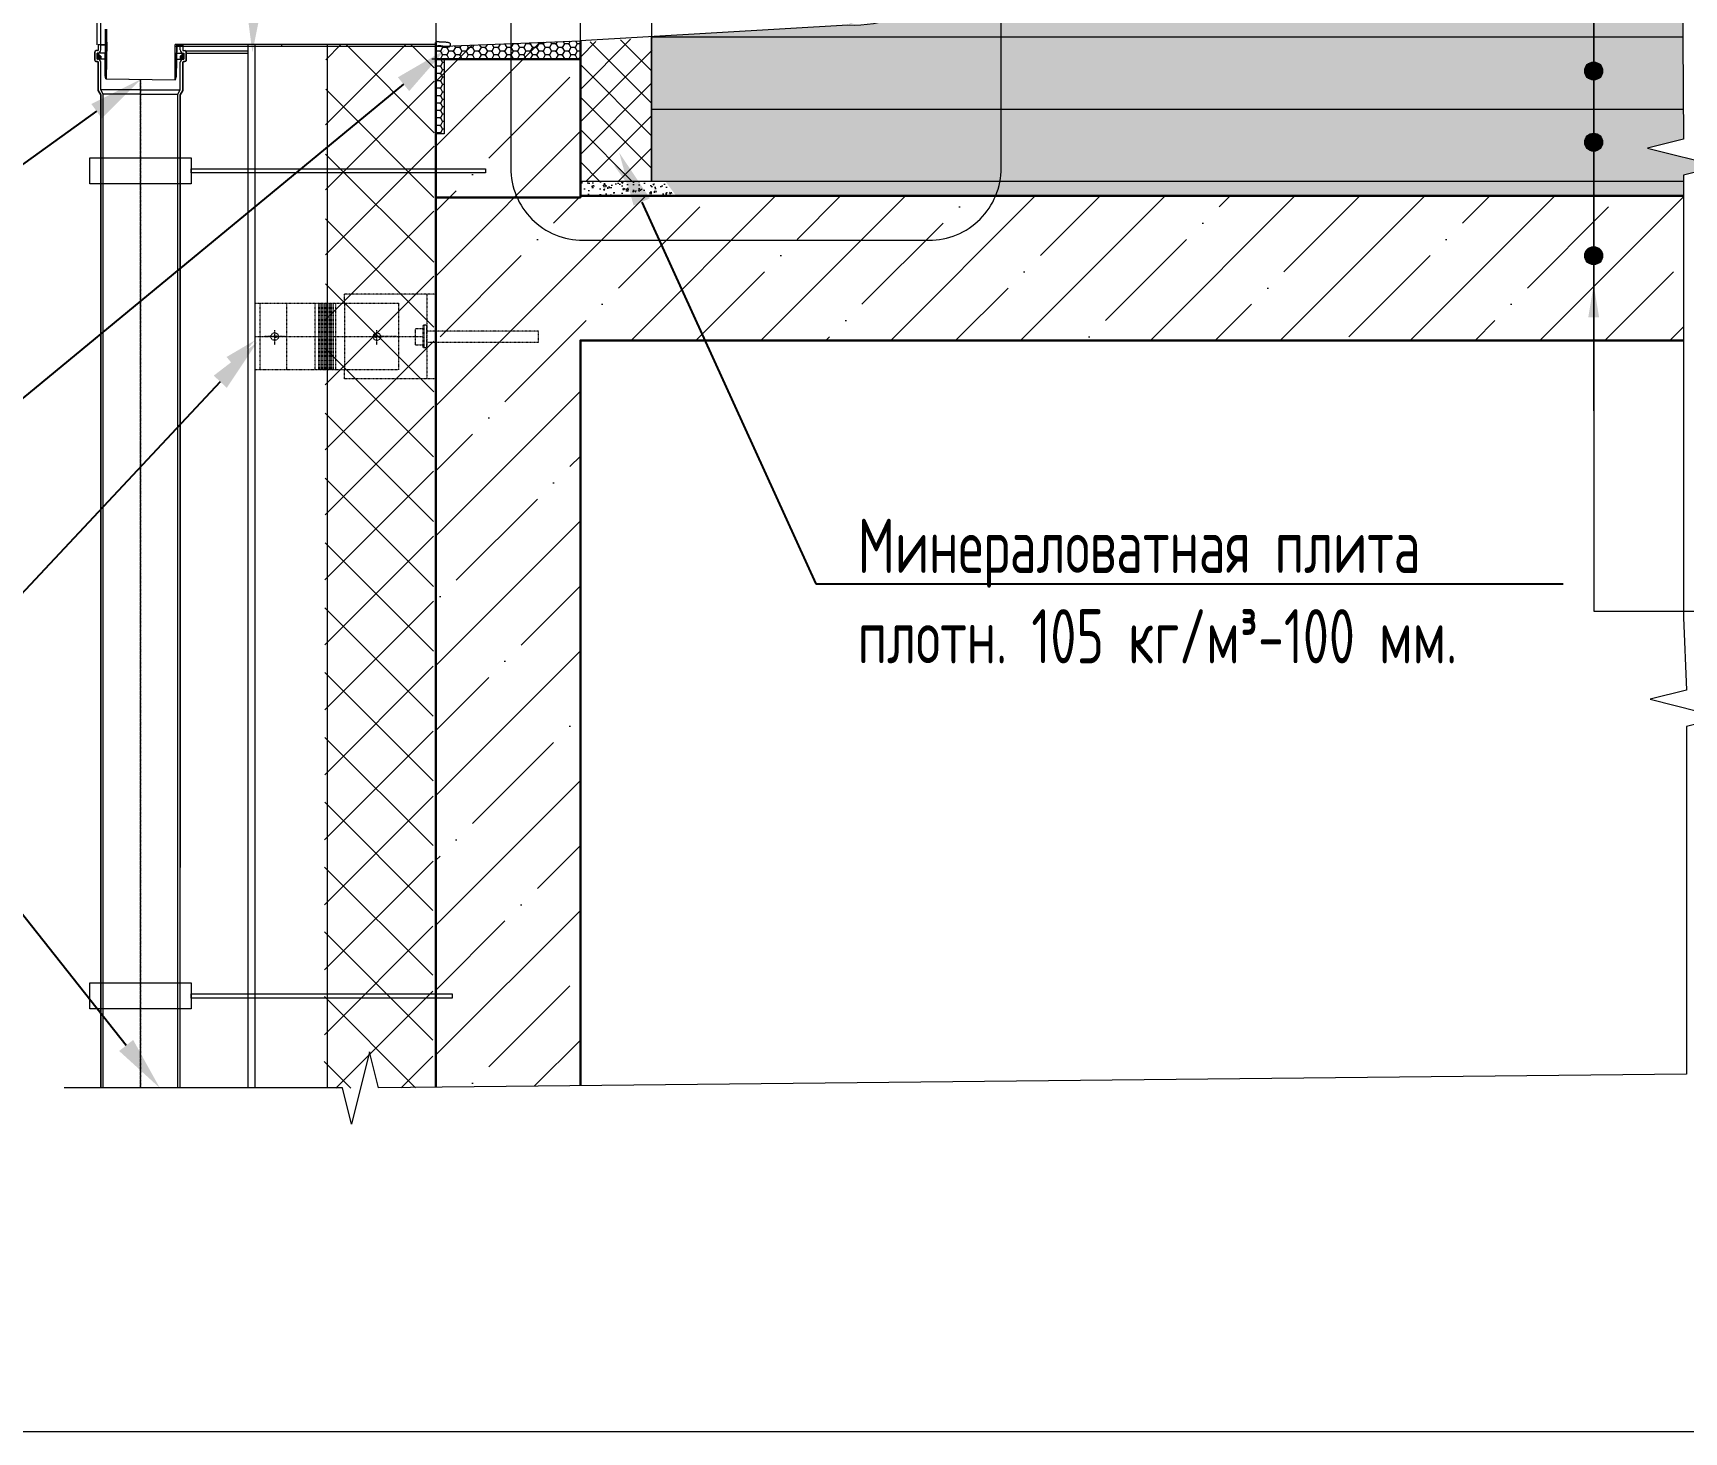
# Model space of a CAD drawing. Header units: millimetres. Extents: x -360149 to 682031, y -35655 to 209517.
# Drawn here: x 601231 to 603515, y 121304 to 123239 of the extents above; entities that cross this region are included whole.
import ezdxf
from ezdxf import colors
from ezdxf.entities.mleader import LeaderData, LeaderLine
from ezdxf.math import Vec2, Vec3

# ---------------------------------------------------------------- set-up
doc = ezdxf.new("R2010")
doc.units = ezdxf.units.MM
doc.header["$MEASUREMENT"] = 0
for name, pattern in [('gost5', [0.137795, 0.098425, -0.03937, 0, 0]), ('IMPORT-ACAD_ISO10W100', [9, 6, -1.5, 0, -1.5]), ('Металлические изделия на кровле (для 1.3)$0$ШТРИХОВАЯ2', [0.1875, 0.125, -0.0625])]:
    doc.linetypes.add(name, pattern=pattern)
doc.layers.get('0').update_dxf_attribs({"color": 250, "lineweight": 9})
for name, color, linetype, lineweight in [('_0', 250, 'Continuous', 9), ('_Выноска', 7, 'Continuous', 15), ('АР_Навесной фасад', 147, 'Continuous', 5), ('АР_Тонкие', 250, 'Continuous', 5)]:
    doc.layers.add(name, color=color, linetype=linetype, lineweight=lineweight)
for name, color, linetype in [('Разрез 1-1_2_0', 7, 'Continuous'), ('Разрез 1-1_2_101-АР-Выносные надписи', 7, 'Continuous'), ('Разрез 1-1_2_101-АР-Линии тонкие', 7, 'Continuous'), ('Разрез 1-1_2_101-АР-Размеры внутренние', 7, 'Continuous'), ('Разрез 1-1_2_101-АР-Утеплитель', 7, 'Continuous'), ('Разрез 1-1_2__кровля2', 7, 'Continuous'), ('Разрез 1-1_2_A-_DETA----_E', 7, 'Continuous'), ('Разрез 1-1_2_Defpoints', 7, 'Continuous'), ('Разрез 1-1_2_А-Бетон (Штриховка)', 7, 'Continuous'), ('Разрез 1-1_2_А-линии тонкие', 7, 'Continuous'), ('Разрез 1-1_2_А-ШТРИХОВКА', 7, 'Continuous'), ('Разрез 1-1_2_вспомогательный', 7, 'Continuous'), ('Разрез 1-1_2_Кронштейны', 7, 'Continuous'), ('Разрез 1-1_2_Основной', 7, 'Continuous'), ('Разрез 1-1_2_Разрез', 7, 'Continuous'), ('Разрез 1-1_2_Резинки', 7, 'Continuous')]:
    doc.layers.add(name, color=color, linetype=linetype)
doc.styles.add('Архитект', font='isocpeur.ttf', dxfattribs={"width": 0.8, "oblique": 8})
pattern_1 = [(50, (1116592.836, 116503.126), (-21.5178062, 1.8825632), [2.2499929, -24.7499217]), (355, (1116592.836, 116503.126), (-4.1625957, 22.5656977), [1.7999943, -19.8000063]), (100.4514447, (1116594.63, 116502.97), (17.3552105, 20.6831336), [1.9121997, -21.0342143]), (46.1842, (1116592.836, 116509.126), (-32.0171082, 4.9656136), [3.3749893, -37.1248825]), (96.6355576, (1116595.504, 116508.713), (28.0397696, 29.2234655), [2.8683007, -31.55135]), (351.184151, (1116592.836, 116509.126), (28.0397696, 29.2234655), [2.6999876, -29.6998743]), (21, (1116595.836, 116507.626), (-17.9071549, 12.0785285), [2.2499929, -24.7499217]), (326, (1116595.836, 116507.626), (7.2994291, 21.7544153), [1.7999943, -19.7999373]), (71.451445, (1116597.328, 116506.62), (25.2065839, 9.675887), [1.9121997, -21.034178]), (37.5, (1116592.836, 116503.1264), (0.3647945, 9.98678401), [0, -19.5599381, 0, -20.0999364, 0, -19.8749371]), (7.5, (1116592.836, 116503.126), (7.89206115, 11.8323139), [0, -11.45996373, 0, -19.10993952, 0, -7.57497603]), (327.5, (1116586.146, 116503.1264), (-16.01458654, 0.67662116), [0, -7.49997626, 0, -23.39992594, 0, -31.04990173]), (317.5, (1116583.146, 116503.126), (17.49551723, 3.00311936), [0, -9.74996914, 0, -15.5399508, 0, -22.0499302])]
pattern_2 = [(0, (658909.591, -128624.799), (23.8125, 13.7481532), [15.875, -31.75]), (120, (658909.591, -128624.799), (-23.81249995, 13.7481533), [15.875, -31.75]), (60, (658909.591, -128624.799), (5e-08, 27.49630654), [0, -31.75, 15.875, 0, 0, 0])]

msp = doc.modelspace()

# ---------------------------------------------------------------- hatches: boundary and pattern name
at = {"layer": '_Выноска'}
h = msp.add_hatch(color=256, dxfattribs=at)
edge = h.paths.add_edge_path()
edge.add_arc((603389.93, 123186.5), 12.42, 0, 360)
h = msp.add_hatch(color=256, dxfattribs=at)
edge = h.paths.add_edge_path()
edge.add_arc((603389.93, 123186.5), 12.42, 0, 360)
h = msp.add_hatch(color=256, dxfattribs=at)
edge = h.paths.add_edge_path()
edge.add_arc((603389.93, 123088), 12.42, 0, 360)
h = msp.add_hatch(color=256, dxfattribs=at)
edge = h.paths.add_edge_path()
edge.add_arc((603389.93, 123088), 12.42, 0, 360)
h = msp.add_hatch(color=256, dxfattribs=at)
edge = h.paths.add_edge_path()
edge.add_arc((603389.93, 122931), 12.42, 0, 360)
h = msp.add_hatch(color=256, dxfattribs=at)
edge = h.paths.add_edge_path()
edge.add_arc((603389.93, 122931), 12.42, 0, 360)
at = {"layer": 'Разрез 1-1_2_101-АР-Выносные надписи', "linetype": 'Continuous', "lineweight": 0, "ltscale": 0.05, "true_color": 0x000000}
for points in [[(602060.9, 123019.5), (602071.51, 123030.11), (602034.38, 123056.62)], [(603382.43, 122845.66), (603397.43, 122845.66), (603389.93, 122890.66)], [(601498.84, 122790.87), (601508.45, 122779.36), (601538.19, 122813.94)]]:
    msp.add_hatch(color=18, dxfattribs=at).paths.add_polyline_path(points)
at = {"layer": 'Разрез 1-1_2_101-АР-Утеплитель', "linetype": 'Continuous', "lineweight": 0, "ltscale": 0.05, "true_color": 0x000000}
h = msp.add_hatch(dxfattribs=at)
h.set_pattern_fill('ANSI37_0002', color=18, scale=20, style=0, pattern_type=2)
h.set_pattern_definition([(45, (658909.59, -128624.8), (-44.90128, 44.90128), []), (135, (658909.59, -128624.8), (44.90128, 44.90128), [])])
h.paths.add_polyline_path([(601747.91, 123222.97), (601636.02, 123222.97), (601633.98, 121779.08), (601783.99, 121779.92), (601786.03, 123225.5)])
h.paths.add_polyline_path([(601636.15, 123314.55), (601784.19, 123314.55), (601784.34, 123313.45), (601784.78, 123312.34), (601785.52, 123311.36), (601786.15, 123310.91), (601788.19, 124762.23), (601638.19, 124762.23)])
h = msp.add_hatch(dxfattribs=at)
h.set_pattern_fill('ANSI37_0002', color=18, scale=20, style=0, pattern_type=2)
h.set_pattern_definition([(45, (656964.583, -133791.93), (-22.4506403, 22.4506403), []), (135, (656964.583, -133791.93), (22.4506403, 22.4506403), [])])
edge = h.paths.add_edge_path()
edge.add_line((601988, 123324.55), (602070.73, 123328.67))
edge.add_line((602070.73, 123328.67), (602086.56, 123329.51))
edge.add_line((602086.56, 123329.51), (602086.56, 123633.68))
edge.add_line((602086.56, 123633.68), (601988.19, 123633.68))
edge.add_line((601988.19, 123633.68), (601988.19, 123324.27))
edge = h.paths.add_edge_path()
edge.add_line((601988.19, 123238.9), (601988.19, 123033.68))
edge.add_line((601988.19, 123033.68), (602086.56, 123033.68))
edge.add_line((602086.56, 123033.68), (602087.41, 123232.25))
edge.add_line((602087.41, 123232.25), (601988.19, 123225.88))
h = msp.add_hatch(dxfattribs=at)
h.set_pattern_fill('HONEY_0002', color=18, scale=20, style=0, pattern_type=2)
h.set_pattern_definition(pattern_2)
h.paths.add_polyline_path([(602086.56, 123133.68), (603513.8, 123133.68), (603512.59, 123233.68), (602086.56, 123233.68)])
h = msp.add_hatch(dxfattribs=at)
h.set_pattern_fill('HONEY_0002', color=18, scale=20, style=0, pattern_type=2)
h.set_pattern_definition(pattern_2)
h.paths.add_polyline_path([(602086.56, 123033.68), (603514.29, 123033.68), (603514.29, 123042.23), (603564.29, 123054.73), (603464.29, 123079.73), (603514.29, 123092.23), (603513.8, 123133.68), (602086.56, 123133.68)])
h = msp.add_hatch(dxfattribs=at)
h.set_pattern_fill('AR_CONC_0002', color=18, scale=20, style=0, pattern_type=2)
h.set_pattern_definition(pattern_1)
h.paths.add_polyline_path([(601988.19, 123033.68), (601988.19, 123013.68), (602120.9, 123013.68), (602105.87, 123033.68)])
h = msp.add_hatch(dxfattribs=at)
h.set_pattern_fill('AR_CONC_0002', color=18, scale=20, style=0, pattern_type=2)
h.set_pattern_definition(pattern_1)
h.paths.add_polyline_path([(602120.9, 123013.68), (603514.29, 123013.68), (603514.29, 123033.68), (602105.87, 123033.68)])
at = {"layer": 'Разрез 1-1_2__кровля2', "linetype": 'Continuous', "lineweight": 0, "ltscale": 0.05, "true_color": 0x000000}
h = msp.add_hatch(dxfattribs=at)
h.set_pattern_fill('HONEY_0002', color=18, scale=20, style=0, pattern_type=2)
h.set_pattern_definition([(180, (601475.198, 114125.4753), (8.8734045, 5.1230624), [5.915603, -11.831206]), (300, (601475.198, 114125.4753), (-8.8734045, 5.1230625), [5.915603, -11.831206]), (240, (601475.198, 114125.4753), (2e-08, 10.246125), [0, -11.831206, 5.915603, 0, 0, 0])])
edge = h.paths.add_edge_path()
edge.add_line((601788.19, 123099.7), (601799.67, 123099.7))
edge.add_line((601799.67, 123099.7), (601799.45, 123203.36))
edge.add_line((601799.45, 123203.36), (601988.19, 123202.79))
edge.add_line((601988.19, 123202.79), (601988.05, 123228.45))
edge.add_line((601988.05, 123228.45), (601796.97, 123220.27))
edge.add_arc((601795.25, 123213.23), 7.24, 76.22941, 197.1853)
edge.add_line((601788.33, 123211.09), (601788.19, 123099.7))
at = {"layer": 'Разрез 1-1_2_А-Бетон (Штриховка)', "linetype": 'Continuous', "lineweight": 0, "ltscale": 0.05, "true_color": 0x000000}
h = msp.add_hatch(dxfattribs=at)
h.set_pattern_fill('ANSI35_0002', color=18, scale=20, style=0, pattern_type=2)
h.set_pattern_definition([(45, (947174.64, -467812.71), (-89.802561, 89.802561), []), (45, (947264.44, -467812.71), (-89.802561, 89.802561), [158.75, -31.75, 0, -31.75])])
h.paths.add_polyline_path([(601787.94, 123314.54), (601988.19, 123324.27), (601988.19, 124762.23), (601788.19, 124762.23)])
h.paths.add_polyline_path([(601910.08, 123225.26), (601788.21, 123220.54), (601788.22, 121780.33), (601988.19, 121782.44), (601988.19, 122813.68), (603514.29, 122813.68), (603514.29, 123013.68), (601988.19, 123013.68), (601988.05, 123228.45)])
at = {"layer": 'Разрез 1-1_2_А-ШТРИХОВКА', "linetype": 'Continuous', "lineweight": 0, "ltscale": 2, "true_color": 0x000000}
h = msp.add_hatch(dxfattribs=at)
h.set_pattern_fill('GRAVEL', color=18, scale=100, style=0)
h.set_pattern_definition([(228.01279, (593877.605, 120409.879), (-800, -900), [13.4536, -1331.9088]), (184.96974, (593868.6053, 120399.879), (1200, 100), [23.0868, -2285.5925]), (132.51045, (593845.605, 120397.879), (1000, -1100), [16.2788, -1611.6033]), (267.27369, (593806.6053, 120372.879), (100, 2000), [21.0238, -2081.3558]), (292.833654, (593805.6053, 120351.879), (-500, 1200), [20.6155, -2040.9373]), (357.27369, (593813.6053, 120332.879), (-2000, 100), [21.0238, -2081.3558]), (37.69424, (593834.6053, 120331.879), (-1300, -1000), [27.8029, -2752.48485]), (72.25533, (593856.6053, 120348.879), (700, 2200), [26.2488, -2598.63215]), (121.429566, (593864.6053, 120373.879), (-800, 1300), [21.095, -2088.4073]), (175.23636, (593853.605, 120391.879), (1100, -100), [24.0832, -1180.0763]), (222.397438, (593829.6053, 120393.879), (-1200, -1100), [31.1448, -3083.3375]), (138.81407, (593905.605, 120371.879), (-700, 600), [10.6301, -1052.3845]), (171.469234, (593897.6053, 120378.879), (1300, -200), [20.2237, -2002.15114]), (225, (593877.605, 120381.88), (-1e-14, -100), [14.1421, -127.2793]), (203.19859, (593870.605, 120393.879), (500, 200), [7.6158, -753.9615]), (291.8014, (593863.605, 120390.879), (-100, 300), [10.7703, -527.7462]), (30.96376, (593867.605, 120380.879), (300, 200), [17.4929, -565.6023]), (161.56505, (593882.605, 120389.88), (200, -100), [12.6491, -303.5787]), (16.38954, (593805.6053, 120390.879), (1000, 300), [17.72, -1754.2845]), (70.346176, (593822.605, 120395.879), (-400, -1100), [14.8661, -1471.7408]), (293.19859, (593882.605, 120409.879), (-200, 500), [15.2315, -746.3458]), (343.61046, (593888.6053, 120395.879), (-1000, 300), [17.72, -1754.2845]), (339.44395, (593805.605, 120328.879), (-500, 200), [17.088, -837.3124]), (294.77514, (593821.605, 120322.879), (-500, 1100), [14.3178, -1417.4643]), (66.80141, (593883.605, 120309.879), (200, 500), [15.2315, -746.3458]), (17.354025, (593889.6053, 120323.879), (-1300, -400), [16.7631, -1659.5424]), (69.44395, (593834.605, 120309.879), (-200, -500), [8.544, -845.8564]), (101.30993, (593877.605, 120309.879), (-100, 400), [5.099, -504.80295]), (165.96376, (593876.605, 120314.88), (300, -100), [20.6155, -391.6951]), (186.009006, (593856.6053, 120319.879), (1000, 100), [19.105, -1891.3923]), (303.69007, (593867.605, 120371.88), (-100, 200), [14.4222, -346.1329]), (353.157227, (593875.6053, 120359.879), (1700, -200), [25.1794, -2492.7563]), (60.9454, (593900.605, 120356.879), (-400, -700), [10.2956, -1019.2674]), (90, (593905.61, 120365.88), (-100, 100), [6, -94]), (120.25644, (593854.605, 120322.879), (400, -700), [13.8924, -1375.352]), (48.01279, (593847.605, 120334.879), (800, 900), [26.9072, -1318.4552]), (0, (593865.61, 120354.88), (100, 100), [26, -74]), (325.30485, (593891.605, 120354.879), (1000, -700), [15.8114, -1565.3274]), (254.0546, (593904.605, 120345.879), (-100, -400), [14.5602, -713.4508]), (207.645975, (593900.6053, 120331.879), (-1900, -1000), [23.7065, -2346.9474]), (175.42608, (593879.6053, 120320.879), (-1300, 100), [25.0799, -2482.90734])])
edge = h.paths.add_edge_path(flags=17)
edge.add_line((602438.06, 123406.74), (602438.05, 123453.68))
edge.add_line((602438.05, 123453.68), (602086.56, 123453.68))
edge.add_line((602086.56, 123453.68), (602086.56, 123329.51))
edge.add_line((602086.56, 123329.51), (602368.76, 123344.5))
edge.add_arc((602353.23, 123431.49), 88.36, 280.11657, 343.73365)
edge = h.paths.add_edge_path()
edge.add_line((602538.21, 123453.68), (602538.21, 123406.74))
edge.add_arc((602367.38, 123421.26), 171.45, 314.48743, 355.14018, ccw=False)
edge.add_arc((602365.22, 123426.02), 176.36, 267.70945, 313.90332, ccw=False)
edge.add_line((602358.18, 123249.8), (602086.56, 123234.13))
edge.add_line((602086.56, 123234.13), (602086.56, 123233.68))
edge.add_line((602086.56, 123233.68), (603512.59, 123233.68))
edge.add_line((603512.59, 123233.68), (603510.71, 123453.68))
edge.add_line((603510.71, 123453.68), (602538.21, 123453.68))
at = {"layer": 'Разрез 1-1_2_Резинки', "linetype": 'Continuous', "lineweight": 0, "ltscale": 0.05, "true_color": 0x000000}
for points in [[(601320.54, 123210.99), (601319.99, 123210.49), (601319.99, 123203.42), (601320.22, 123203.2), (601320.87, 123203.2), (601321.29, 123203.42), (601321.99, 123204.34), (601322.38, 123204.44), (601322.77, 123204.34), (601322.93, 123204.22), (601323.51, 123203.36), (601324.16, 123203.14), (601324.54, 123203.31), (601324.79, 123203.64), (601324.79, 123206.89), (601324.52, 123207.23)], [(601438.75, 123210.84), (601434.81, 123206.89), (601434.92, 123203.46), (601435.25, 123203.2), (601435.45, 123203.14), (601436.09, 123203.36), (601436.84, 123204.34), (601437.23, 123204.44), (601437.62, 123204.34), (601437.78, 123204.22), (601438.32, 123203.42), (601438.73, 123203.2), (601439.39, 123203.2), (601439.61, 123203.42), (601439.6, 123210.61), (601438.95, 123210.97)]]:
    msp.add_hatch(color=18, dxfattribs=at).paths.add_polyline_path(points)

# ---------------------------------------------------------------- linework, layer by layer
msp.add_lwpolyline([(601988.19, 123324.28), (602368.76, 123344.5, 0.2849381), (602438.06, 123406.74), (602438.04, 123479.94), (602537.41, 123480.02), (602538.21, 123477.65), (602538.21, 123406.74, -0.1792652), (602487.52, 123298.95, -0.2043334), (602358.18, 123249.8), (601988.05, 123228.45)], format="xyb")
at = {"layer": '_0', "color": 5, "ltscale": 500}
msp.add_lwpolyline([(591494.21, 126281.2), (605292, 126281.2), (605292, 121303.52), (591494.21, 121303.52)], close=True, dxfattribs=at)
at = {"layer": '_Выноска'}
for centre in [(603389.93, 123186.5), (603389.93, 123186.5), (603389.93, 123088), (603389.93, 123088), (603389.93, 122931), (603389.93, 122931)]:
    msp.add_circle(centre, 12.42, dxfattribs=at)
at = {"layer": 'АР_Навесной фасад', "color": 18, "lineweight": 30, "ltscale": 100, "true_color": 0x000000}
for points in [[(601788.19, 121780.33), (601788.19, 123226.03)], [(601788.19, 123226.03), (601788.19, 122293.68)], [(603514.29, 123013.68), (601988.19, 123013.68), (601988.19, 123228.46)], [(601988.19, 121782.44), (601988.19, 122813.68), (603514.28, 122813.68)]]:
    msp.add_lwpolyline(points, dxfattribs=at)
msp.add_lwpolyline([(601988.19, 123202.79), (601788.19, 123202.79), (601788.19, 123011.56), (601988.19, 123011.56)], close=True, dxfattribs=at)
at = {"layer": 'Разрез 1-1_2_0', "color": 7, "linetype": 'Continuous', "lineweight": 18, "ltscale": 0.05}
msp.add_line((601575.09, 123220.54), (601575.09, 123222.97), dxfattribs=at)
at = {"layer": 'Разрез 1-1_2_0', "color": 7, "linetype": 'Continuous', "lineweight": 18, "ltscale": 0.05, "flags": 128}
msp.add_lwpolyline([(601992.01, 122952.33), (602470.36, 122952.33, 0.4142136), (602570.36, 123052.33), (602570.36, 124009.41, 0.4142136), (602470.36, 124109.41), (601992.01, 124109.41, 0.4142136), (601892.01, 124009.41), (601892.01, 123052.33, 0.4142136)], format="xyb", close=True, dxfattribs=at)
at = {"layer": 'Разрез 1-1_2_101-АР-Выносные надписи', "color": 7, "linetype": 'Continuous', "lineweight": 18, "ltscale": 0.05}
for p, q in [((603389.93, 123600.7), (603389.93, 122716.27)), ((603389.93, 122845.66), (603389.93, 122439.26)), ((603389.93, 122439.26), (603594.77, 122439.26))]:
    msp.add_line(p, q, dxfattribs=at)
at = {"layer": 'Разрез 1-1_2_101-АР-Выносные надписи', "color": 7, "linetype": 'Continuous', "lineweight": 18, "ltscale": 0.05, "flags": 128}
msp.add_lwpolyline([(603389.93, 122716.27), (603389.93, 123600.7)], dxfattribs=at)
at = {"layer": 'Разрез 1-1_2_101-АР-Линии тонкие', "color": 7, "linetype": 'Continuous', "lineweight": 18, "ltscale": 0.05, "flags": 128}
for points in [[(603510.35, 123644.7), (603514.29, 123092.23), (603464.29, 123079.73), (603564.29, 123054.73), (603514.29, 123042.23), (603514.29, 122430.21)], [(603514.29, 122430.21), (603518.23, 122329.7), (603468.23, 122317.2), (603568.23, 122292.2), (603518.23, 122279.7), (603518.23, 121798.56), (601708.98, 121779.5), (601696.48, 121829.5), (601671.48, 121729.5), (601658.98, 121779.5), (601273.96, 121779.5)]]:
    msp.add_lwpolyline(points, dxfattribs=at)
at = {"layer": 'Разрез 1-1_2_101-АР-Размеры внутренние', "color": 7, "linetype": 'Continuous', "lineweight": 18, "ltscale": 0.05, "flags": 128}
for points in [[(601309.8, 123066.35), (601449.8, 123066.35), (601449.8, 123030.35), (601309.8, 123030.35)], [(601449.8, 123051.29), (601856.78, 123051.29), (601856.78, 123045.41), (601449.8, 123045.41)], [(601309.8, 121924.89), (601449.8, 121924.89), (601449.8, 121888.89), (601309.8, 121888.89)], [(601449.8, 121909.83), (601810.88, 121909.83), (601810.88, 121903.95), (601449.8, 121903.95)]]:
    msp.add_lwpolyline(points, close=True, dxfattribs=at)
at = {"layer": 'Разрез 1-1_2__кровля2', "color": 7, "linetype": 'Continuous', "lineweight": 18, "ltscale": 0.05, "flags": 128}
for points in [[(601801.18, 123226.26), (601800.16, 123226.27), (601799.15, 123226.27), (601798.15, 123226.26), (601797.18, 123226.27), (601796.24, 123226.28), (601795.31, 123226.32), (601794.42, 123226.39), (601793.55, 123226.5), (601792.71, 123226.65), (601791.92, 123226.82), (601791.17, 123226.98), (601790.48, 123227.1), (601789.86, 123227.15), (601789.31, 123227.11), (601788.85, 123226.94), (601788.48, 123226.62), (601788.22, 123226.13), (601788.05, 123225.5), (601787.98, 123224.8), (601788, 123224.05), (601788.1, 123223.31), (601788.29, 123222.63), (601788.54, 123222.06), (601788.87, 123221.64), (601789.27, 123221.41), (601789.74, 123221.33), (601790.3, 123221.37), (601790.96, 123221.48), (601791.72, 123221.61), (601792.61, 123221.73), (601793.63, 123221.78), (601794.78, 123221.73), (601796.09, 123221.54), (601797.5, 123221.24), (601798.97, 123220.89), (601800.46, 123220.53), (601801.93, 123220.2), (601803.34, 123219.95), (601804.62, 123219.82), (601805.76, 123219.87), (601806.7, 123220.12), (601807.44, 123220.55), (601807.99, 123221.11), (601808.35, 123221.77), (601808.53, 123222.48), (601808.53, 123223.2), (601808.36, 123223.88), (601808.01, 123224.49), (601807.5, 123224.99), (601806.85, 123225.38), (601806.07, 123225.69), (601805.2, 123225.91), (601804.25, 123226.07), (601803.25, 123226.17), (601802.22, 123226.23)], [(601988.19, 123208.13), (601988.19, 123208.13), (601988.19, 123202.79), (601982.93, 123202.79), (601799.67, 123202.79), (601799.67, 123099.7), (601788.19, 123099.7), (601788.19, 123220.27), (601988.05, 123228.45)]]:
    msp.add_lwpolyline(points, close=True, dxfattribs=at)
at = {"layer": 'Разрез 1-1_2_A-_DETA----_E', "color": 7, "linetype": 'Continuous', "lineweight": 18, "ltscale": 0.05}
for p, q in [((601331.35, 123244.5), (601331, 123180.49)), ((601331, 123180.49), (601331.35, 123244.5)), ((601333.25, 123226.47), (601333.35, 123244.47)), ((601333.25, 123226.47), (601332.08, 123175.48)), ((601427.8, 123174.12), (601427.91, 123222.97)), ((601788.19, 123222.97), (601427.91, 123222.97)), ((601788.19, 123220.54), (601427.91, 123220.54)), ((601428.87, 123179.1), (601429.88, 123222.97)), ((601429.88, 123222.97), (601428.87, 123179.1)), ((601331, 123180.49), (601331.92, 123175.48)), ((601331.92, 123175.48), (601331, 123180.49)), ((601331.92, 123175.48), (601427.8, 123174.12)), ((601332.08, 123175.48), (601427.64, 123174.12)), ((601427.8, 123174.12), (601428.87, 123179.1)), ((601428.87, 123179.1), (601427.8, 123174.12))]:
    msp.add_line(p, q, dxfattribs=at)
at = {"layer": 'Разрез 1-1_2_A-_DETA----_E', "color": 7, "linetype": 'IMPORT-ACAD_ISO10W100', "lineweight": 18, "ltscale": 0.05}
msp.add_line((601379.8, 121779.79), (601379.8, 123174.8), dxfattribs=at)
msp.add_line((601379.8, 121779.79), (601379.8, 123174.8), dxfattribs=at)
at = {"layer": 'Разрез 1-1_2_Defpoints', "color": 7, "linetype": 'Continuous', "lineweight": 18, "ltscale": 0.05}
for p, q in [((603514.28, 123013.68), (603514.33, 123013.68)), ((603514.28, 123013.68), (603514.33, 123013.68)), ((603514.28, 122813.68), (603514.33, 122813.68))]:
    msp.add_line(p, q, dxfattribs=at)
at = {"layer": 'Разрез 1-1_2_А-линии тонкие', "color": 7, "linetype": 'Continuous', "lineweight": 18, "ltscale": 0.05}
for p, q in [((601787.73, 123314.86), (601788.19, 123219)), ((602086.56, 123133.68), (603513.8, 123133.68))]:
    msp.add_line(p, q, dxfattribs=at)
at = {"layer": 'Разрез 1-1_2_А-линии тонкие', "color": 7, "linetype": 'Continuous', "lineweight": 18, "ltscale": 0.05, "flags": 128}
msp.add_lwpolyline([(601988.19, 123233.68), (601988.19, 123633.68), (602086.56, 123633.68), (602086.56, 123033.68), (601988.19, 123033.68)], close=True, dxfattribs=at)
for points in [[(603514.29, 123033.68), (602086.56, 123033.68), (602086.56, 123233.68), (603512.59, 123233.68)], [(601528.19, 123222.97), (601528.19, 121779.5)], [(601538.19, 121779.5), (601538.19, 123222.97)], [(601638.19, 123222.97), (601638.19, 121779.5)], [(601788.19, 122293.68), (601788.19, 123226.03)]]:
    msp.add_lwpolyline(points, dxfattribs=at)
at = {"layer": 'Разрез 1-1_2_вспомогательный', "color": 7, "linetype": 'Continuous', "lineweight": 18, "ltscale": 0.05}
for p, q in [((601331.16, 123211.29), (601320.25, 123211.29)), ((601324.8, 123222.68), (601331.23, 123222.68)), ((601429.61, 123211.29), (601439.35, 123211.29)), ((601331.12, 123202.97), (601320.25, 123202.97)), ((601429.42, 123202.97), (601439.35, 123202.97)), ((601380.19, 123160.46), (601324.79, 123160.46)), ((601380.14, 123154.66), (601328.14, 123154.66)), ((601379.41, 123160.46), (601434.81, 123160.46)), ((601379.47, 123154.66), (601431.47, 123154.66))]:
    msp.add_line(p, q, dxfattribs=at)
at = {"layer": 'Разрез 1-1_2_Кронштейны', "color": 7, "linetype": 'gost5', "lineweight": 18, "ltscale": 0.05}
for p, q in [((601788.19, 122877.55), (601662.18, 122877.55)), ((601662.18, 122865.11), (601662.18, 122877.55)), ((601775.86, 122877.55), (601775.86, 122760.42)), ((601788.19, 122760.42), (601788.19, 122877.55)), ((601538.21, 122865.11), (601736.74, 122865.11)), ((601538.21, 122772.86), (601538.21, 122865.11)), ((601545.42, 122772.86), (601545.42, 122865.11)), ((601582.27, 122772.86), (601582.27, 122865.11)), ((601621.29, 122772.86), (601621.29, 122865.11)), ((601626.49, 122772.86), (601626.49, 122865.11)), ((601628.49, 122772.86), (601628.49, 122865.11)), ((601630.5, 122772.86), (601630.5, 122865.11)), ((601632.51, 122772.86), (601632.51, 122865.11)), ((601634.52, 122772.86), (601634.52, 122865.11)), ((601636.53, 122772.86), (601636.53, 122865.11)), ((601638.54, 122772.86), (601638.54, 122865.11)), ((601640.54, 122772.86), (601640.54, 122865.11)), ((601642.55, 122772.86), (601642.55, 122865.11)), ((601644.56, 122772.86), (601644.56, 122865.11)), ((601646.57, 122772.86), (601646.57, 122865.11)), ((601649.75, 122772.86), (601649.75, 122865.11)), ((601662.18, 122865.11), (601662.18, 122772.86)), ((601736.74, 122865.11), (601736.74, 122772.86)), ((601565.38, 122807.51), (601565.38, 122827.87)), ((601706.81, 122807.51), (601706.81, 122827.87)), ((601760.16, 122807.65), (601760.16, 122830.33)), ((601760.16, 122830.33), (601770.63, 122830.33)), ((601775.86, 122834.69), (601770.63, 122834.69)), ((601770.63, 122803.28), (601770.63, 122834.69)), ((601772.37, 122803.28), (601772.37, 122834.69)), ((601775.86, 122803.28), (601775.86, 122834.69)), ((601538.21, 122818.99), (601763.01, 122818.99)), ((601579.66, 122818.99), (601550.73, 122818.99)), ((601733.69, 122818.99), (601704.76, 122818.99)), ((601760.16, 122818.99), (601770.63, 122818.99)), ((601760.16, 122807.65), (601770.63, 122807.65)), ((601775.86, 122803.28), (601770.63, 122803.28)), ((601736.74, 122772.86), (601538.21, 122772.86)), ((601662.18, 122760.42), (601662.18, 122772.86)), ((601788.19, 122760.42), (601662.18, 122760.42))]:
    msp.add_line(p, q, dxfattribs=at)
at = {"layer": 'Разрез 1-1_2_Кронштейны', "color": 7, "linetype": 'gost5', "lineweight": 18, "ltscale": 0.05, "flags": 128}
msp.add_lwpolyline([(601775.86, 122811.37), (601930.26, 122811.37), (601930.26, 122826.61), (601775.86, 122826.61)], dxfattribs=at)
at = {"layer": 'Разрез 1-1_2_Кронштейны', "color": 7, "linetype": 'gost5', "lineweight": 18, "ltscale": 0.05}
for centre, radius in [((601565.38, 122818.99), 5.23), ((601706.81, 122818.99), 5.23), ((601567.33, 122818.99), 1.19), ((601704.76, 122818.99), 1.19)]:
    msp.add_circle(centre, radius, dxfattribs=at)
at = {"layer": 'Разрез 1-1_2_Основной', "color": 7, "linetype": 'Continuous', "lineweight": 18, "ltscale": 0.05}
for p, q in [((601316.6, 123201.58), (601316.6, 123212.68)), ((601320.4, 123214.68), (601318.6, 123214.68)), ((601320.4, 123211.29), (601320.1, 123211.29)), ((601439.2, 123214.68), (601441, 123214.68)), ((601439.2, 123211.29), (601439.5, 123211.29)), ((601443, 123201.58), (601443, 123212.68)), ((601320.4, 123199.58), (601318.6, 123199.58)), ((601320.4, 123202.97), (601320.1, 123202.97)), ((601439.2, 123202.97), (601439.5, 123202.97)), ((601439.2, 123199.58), (601441, 123199.58))]:
    msp.add_line(p, q, dxfattribs=at)
at = {"layer": 'Разрез 1-1_2_Основной', "color": 7, "linetype": 'Continuous', "lineweight": 18, "ltscale": 0.05, "flags": 128}
for points in [[(601319.8, 123222.68), (601319.8, 123334), (601528.19, 123334)], [(601324.8, 123222.68), (601324.8, 123329), (601528.19, 123329)], [(601331.23, 123222.68), (601321.4, 123222.68), (601321.4, 123215.68), (601321.32, 123215.28), (601321.11, 123214.97), (601320.8, 123214.76), (601320.4, 123214.68), (601318.6, 123214.68), (601317.76, 123214.49), (601317.19, 123214.09), (601316.73, 123213.38), (601316.6, 123212.68), (601316.6, 123201.58), (601316.86, 123200.59), (601317.19, 123200.16), (601317.81, 123199.74), (601318.6, 123199.58), (601320.4, 123199.58), (601321.11, 123199.28), (601321.4, 123198.58), (601321.4, 123159.55), (601324.8, 123153.66), (601324.8, 121779.79)], [(601324.8, 123215.68), (601324.8, 123222.68), (601321.4, 123222.68), (601321.4, 123215.68)], [(601429.87, 123222.68), (601438.2, 123222.68), (601438.2, 123215.68), (601438.29, 123215.28), (601438.5, 123214.97), (601438.81, 123214.76), (601439.2, 123214.68), (601441, 123214.68), (601441.85, 123214.49), (601442.42, 123214.09), (601442.87, 123213.38), (601443, 123212.68), (601443, 123201.58), (601442.74, 123200.59), (601442.42, 123200.16), (601441.8, 123199.74), (601441, 123199.58), (601439.2, 123199.58), (601438.5, 123199.28), (601438.2, 123198.58), (601438.2, 123159.55), (601434.8, 123153.66), (601434.8, 122084.44)], [(601434.8, 123215.68), (601434.8, 123222.68), (601438.2, 123222.68), (601438.2, 123215.68)], [(601441.79, 123214.51), (601528.19, 123214.51)], [(601443, 123211.29), (601528.19, 123211.29)], [(601324.8, 121779.79), (601324.8, 123153.66), (601321.4, 123159.55), (601321.4, 123198.58)], [(601328.19, 121779.79), (601328.19, 123154.57), (601324.79, 123160.46), (601324.79, 123198.58)], [(601431.41, 121779.79), (601431.41, 123154.57), (601434.81, 123160.46), (601434.81, 123198.58)], [(601434.8, 121779.79), (601434.8, 123153.66), (601438.2, 123159.55), (601438.2, 123198.58)]]:
    msp.add_lwpolyline(points, dxfattribs=at)
for points in [[(601319.99, 123211.18), (601319.99, 123203.08)], [(601439.61, 123211.18), (601439.61, 123203.08)]]:
    msp.add_lwpolyline(points, close=True, dxfattribs=at)
at = {"layer": 'Разрез 1-1_2_Основной', "color": 7, "linetype": 'Continuous', "lineweight": 18, "ltscale": 0.05}
for centre, radius, start, end in [((601318.6, 123212.68), 2, 90, 180), ((601320.1, 123211.18), 0.11, 90, 180), ((601320.4, 123215.68), 1, 270, 0), ((601320.4, 123215.69), 4.4, 269.98094, 359.88869), ((601439.2, 123215.69), 4.4, 180.11131, 270.01906), ((601439.2, 123215.68), 1, 180, 270), ((601439.5, 123211.18), 0.11, 0, 90), ((601441, 123212.68), 2, 0, 90), ((601318.6, 123201.58), 2, 180, 270), ((601320.1, 123203.08), 0.11, 180, 270), ((601320.4, 123198.58), 4.39, 0, 90), ((601320.4, 123198.58), 1, 0, 90), ((601439.2, 123198.58), 4.39, 90, 180), ((601439.2, 123198.58), 1, 90, 180), ((601439.5, 123203.08), 0.11, 270, 0), ((601441, 123201.58), 2, 270, 0)]:
    msp.add_arc(centre, radius, start, end, dxfattribs=at)
at = {"layer": 'Разрез 1-1_2_Разрез', "color": 7, "linetype": 'Continuous', "lineweight": 18, "ltscale": 0.05, "flags": 128}
msp.add_lwpolyline([(601988.19, 123225.88), (601988.19, 123208.33, -0.4165198), (601982.93, 123202.79), (601782.93, 123202.79)], format="xyb", dxfattribs=at)
at = {"layer": 'Разрез 1-1_2_Разрез', "color": 7, "linetype": 'Металлические изделия на кровле (для 1.3)$0$ШТРИХОВАЯ2', "lineweight": 18, "ltscale": 0.05, "flags": 128}
msp.add_lwpolyline([(601379.8, 123174.8), (601379.8, 121779.79)], dxfattribs=at)
at = {"layer": 'Разрез 1-1_2_Резинки', "color": 7, "linetype": 'Continuous', "lineweight": 18, "ltscale": 0.05}
for p, q in [((601319.99, 123203.42), (601319.99, 123210.49)), ((601320.86, 123210.84), (601324.52, 123207.23)), ((601438.75, 123210.84), (601435.09, 123207.23)), ((601439.61, 123203.42), (601439.61, 123210.49)), ((601320.87, 123203.2), (601320.22, 123203.2)), ((601321.83, 123204.22), (601321.29, 123203.42)), ((601323.51, 123203.36), (601322.93, 123204.22)), ((601324.16, 123203.14), (601323.93, 123203.14)), ((601324.79, 123206.89), (601324.79, 123203.64)), ((601434.81, 123206.89), (601434.81, 123203.64)), ((601435.45, 123203.14), (601435.68, 123203.14)), ((601436.09, 123203.36), (601436.67, 123204.22)), ((601437.78, 123204.22), (601438.32, 123203.42)), ((601438.73, 123203.2), (601439.39, 123203.2))]:
    msp.add_line(p, q, dxfattribs=at)
for centre, radius, start, end in [((601320.49, 123210.49), 0.5, 43.21594, 180.00003), ((601439.11, 123210.49), 0.5, 359.99997, 136.78406), ((601320.22, 123203.42), 0.222, 180, 270), ((601320.87, 123203.7), 0.5, 270, 325.98009), ((601322.38, 123203.63), 0.805, 46.57863, 133.42137), ((601323.93, 123203.64), 0.5, 214.01991, 270), ((601324.02, 123203.97), 0.839, 279.31669, 336.99322), ((601321.26, 123204.36), 4.35, 35.58705, 41.34921), ((601438.35, 123204.36), 4.35, 138.65079, 144.41295), ((601435.59, 123203.97), 0.839, 203.00678, 260.68331), ((601435.68, 123203.64), 0.5, 270, 325.98009), ((601437.23, 123203.63), 0.805, 46.57863, 133.42137), ((601438.73, 123203.7), 0.5, 214.01991, 270), ((601439.39, 123203.42), 0.222, 270, 0)]:
    msp.add_arc(centre, radius, start, end, dxfattribs=at)

# ---------------------------------------------------------------- leaders
at = {"layer": 'АР_Тонкие', "lineweight": 15}
ml = msp.add_multileader_mtext('Standard', dxfattribs=at)
ml.set_content('\\A1;{\\Q0;\\W0.7;\\C7;Герметик}', color=256, style='Архитект')
ml.set_leader_properties()
ml.build(insert=Vec2(0, 0))
ml.multileader.update_dxf_attribs({"text_left_attachment_type": 6, "text_right_attachment_type": 6, "dogleg_length": 50, "arrow_head_size": 75})
ctx = ml.context
ctx.base_point, ctx.char_height, ctx.arrow_head_size, ctx.landing_gap_size, ctx.plane_origin = Vec3(600695.63, 123492), 75, 75, 33.31, Vec3(603841.6, 123223.33)
ctx.left_attachment, ctx.right_attachment = 6, 6
notes = []
notes.append((ctx, [(0, (1, 1, 0), (601070.5, 123492), (-1, 0), 9, [(0, [(601534.5, 123212), (601538.19, 123317)], 0, [])])]))
ctx.mtext.insert, ctx.mtext.width, ctx.mtext.defined_height, ctx.mtext.flow_direction = Vec3(600728.94, 123589.5), 1089.1415, 721.84, 5
ml = msp.add_multileader_mtext('Standard', dxfattribs=at)
ml.set_content('\\A1;{\\Q0;\\W0.7;\\C7;Термовкладыш \\Pсм. КЖ}', color=256, style='Архитект')
ml.set_leader_properties()
ml.build(insert=Vec2(0, 0))
ml.multileader.update_dxf_attribs({"text_left_attachment_type": 6, "text_right_attachment_type": 6, "dogleg_length": 50, "arrow_head_size": 75})
ctx = ml.context
ctx.base_point, ctx.char_height, ctx.arrow_head_size, ctx.landing_gap_size, ctx.plane_origin = Vec3(600575.88, 122648.5), 75, 75, 33.31, Vec3(603844.1, 122481.83)
ctx.left_attachment, ctx.right_attachment = 6, 6
notes.append((ctx, [(0, (1, 1, 0), (601113.5, 122648.5), (-1, 0), 9, [(1, [(601801.5, 123216)], 0, [])])]))
ctx.mtext.insert, ctx.mtext.width, ctx.mtext.defined_height, ctx.mtext.flow_direction = Vec3(600609.19, 122738.5), 1089.1415, 721.84, 5
ml = msp.add_multileader_mtext('Standard', dxfattribs=at)
ml.set_content('\\A1;{\\Q0;\\W0.7;\\C7;Греющий кабель\\Pсм. раздел ЭОМ}', color=256, style='Архитект')
ml.set_leader_properties()
ml.build(insert=Vec2(0, 0))
ml.multileader.update_dxf_attribs({"text_left_attachment_type": 6, "text_right_attachment_type": 6, "dogleg_length": 50, "arrow_head_size": 75})
ctx = ml.context
ctx.base_point, ctx.char_height, ctx.arrow_head_size, ctx.landing_gap_size, ctx.plane_origin = Vec3(600420.25, 122918), 75, 75, 33.31, Vec3(603844.1, 122774.33)
ctx.left_attachment, ctx.right_attachment = 6, 6
notes.append((ctx, [(0, (1, 1, 0), (601023.5, 122918), (-1, 0), 9, [(1, [(601379.8, 123174.8)], 0, [])])]))
ctx.mtext.insert, ctx.mtext.width, ctx.mtext.defined_height, ctx.mtext.flow_direction = Vec3(600453.56, 123015.5), 1089.1415, 721.84, 5
ml = msp.add_multileader_mtext('Standard', dxfattribs=at)
ml.set_content('\\A1;{\\Q0;\\W0.7;\\C7;Минераловатная плита\\P\\pq*;\\A0;\\W0.7;\\C256;плотн. 105 кг/м³-100 мм.}', color=256, style='Архитект')
ml.set_leader_properties()
ml.build(insert=Vec2(0, 0))
ml.multileader.update_dxf_attribs({"text_left_attachment_type": 6, "text_right_attachment_type": 6, "dogleg_length": 50, "arrow_head_size": 75})
ctx = ml.context
ctx.base_point, ctx.char_height, ctx.arrow_head_size, ctx.landing_gap_size, ctx.plane_origin = Vec3(602338.5, 122477), 75, 75, 33.31, Vec3(608263.79, 123686.29)
ctx.left_attachment, ctx.right_attachment = 6, 6
notes.append((ctx, [(1, (1, 1, 0), (602314, 122477), (1, 0), 24.5, [(1, [(602042, 123073.5)], 0, [])])]))
ctx.mtext.insert, ctx.mtext.width, ctx.mtext.defined_height, ctx.mtext.flow_direction = Vec3(602371.81, 122567), 5276.741, 721.84, 5
ml = msp.add_multileader_mtext('Standard', dxfattribs=at)
ml.set_content('\\A1;{\\Q0;\\W0.7;\\C7;Силовой кронштейн}', color=256, style='Архитект')
ml.set_leader_properties()
ml.build(insert=Vec2(0, 0))
ml.multileader.update_dxf_attribs({"text_left_attachment_type": 6, "text_right_attachment_type": 6, "dogleg_length": 50, "arrow_head_size": 75})
ctx = ml.context
ctx.base_point, ctx.char_height, ctx.arrow_head_size, ctx.landing_gap_size, ctx.plane_origin = Vec3(600419.88, 122367), 75, 75, 33.31, Vec3(603583.94, 122077.23)
ctx.left_attachment, ctx.right_attachment = 6, 6
notes.append((ctx, [(0, (1, 1, 0), (601125.5, 122367), (-1, 0), 9, [(1, [(601541.34, 122811.4)], 0, [])])]))
ctx.mtext.insert, ctx.mtext.width, ctx.mtext.defined_height, ctx.mtext.flow_direction = Vec3(600453.19, 122464.5), 1089.1415, 721.84, 5
ml = msp.add_multileader_mtext('Standard', dxfattribs=at)
ml.set_content('\\A1;{\\Q0;\\W0.7;\\C7;Труба водосточная\\Pпрямоугольная\\P100х100 мм}', color=256, style='Архитект')
ml.set_leader_properties()
ml.build(insert=Vec2(0, 0))
ml.multileader.update_dxf_attribs({"text_left_attachment_type": 6, "text_right_attachment_type": 6, "dogleg_length": 50, "arrow_head_size": 75})
ctx = ml.context
ctx.base_point, ctx.char_height, ctx.arrow_head_size, ctx.landing_gap_size, ctx.plane_origin = Vec3(600409.38, 122147.5), 75, 75, 33.31, Vec3(603844.1, 121738.83)
ctx.left_attachment, ctx.right_attachment = 6, 6
notes.append((ctx, [(0, (1, 1, 0), (601115, 122147.5), (-1, 0), 9, [(1, [(601406.5, 121779.5)], 0, [])])]))
ctx.mtext.insert, ctx.mtext.width, ctx.mtext.defined_height, ctx.mtext.flow_direction = Vec3(600442.69, 122237.5), 1089.1415, 721.84, 5
for ctx, leaders in notes:
    for number, flags, end, landing, length, lines in leaders:
        leader = LeaderData()
        leader.index, (leader.has_last_leader_line, leader.has_dogleg_vector, leader.attachment_direction) = number, flags
        leader.last_leader_point, leader.dogleg_vector, leader.dogleg_length = Vec3(end), Vec3(landing), length
        for number, points, colour, breaks in lines:
            line = LeaderLine()
            line.index, line.vertices, line.color, line.breaks = number, Vec3.list(points), colors.encode_raw_color(colour), breaks
            leader.lines.append(line)
        ctx.leaders.append(leader)

doc.saveas('drawing.dxf')
